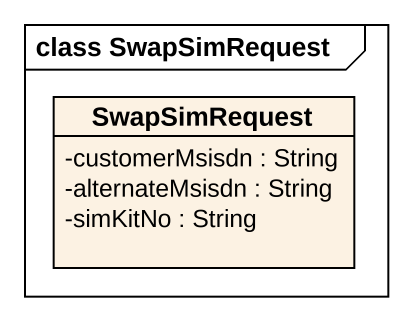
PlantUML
@startuml
mainframe class SwapSimRequest
hide circle
hide empty members
skinparam classAttributeIconSize 0
class SwapSimRequest {
  -customerMsisdn : String
  -alternateMsisdn : String
  -simKitNo : String
}
@enduml
